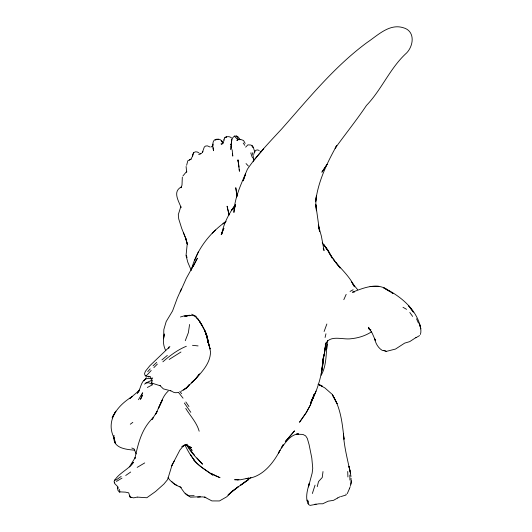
<?xml version="1.0" encoding="UTF-8"?>
<svg xmlns="http://www.w3.org/2000/svg" width="532" height="532" viewBox="0 0 532 532"><rect width="100%" height="100%" fill="white"/><g stroke="black" fill="none" stroke-linecap="round" stroke-linejoin="round"><path stroke-width="0.8" d="M207.766 342.156L207.773 340.028L206.655 335.625L204.714 330.705L206.589 335.473L207.812 341.963M207.972 341.597L207.108 336.177L207.972 341.597C207.413 334.522 203.929 327.965 200.039 322.146L202.293 325.777L197.432 318.276L193.901 315.729L189.126 315.23L184.69 316.274L189.598 315.403L185.156 316.021L187.317 315.862M308.507 500.951L308.467 504.449M231.806 139.477L230.881 149.552C231.965 145.189 229.997 139.038 234.419 136.106L236.614 136.026L238.383 137.143L239.513 138.938M168.784 348.447L168.87 347.024M207.739 341.95L207.846 340.42M231.107 147.298L231.48 141.652M182.316 177.183L181.997 185.176L180.94 187.796L181.399 186.912C172.408 191.513 178.533 200.697 181.066 207.453L180.807 206.609L178.293 214.669L178.732 218.938L181.685 228.348L185.828 238.609L187.444 244.467L185.735 238.396L187.211 244.141L186.034 255.593L187.823 262.296L191.334 270.549M327.672 340.453C325.617 352.031 327.2 364.679 321.162 375.246M117.785 488.802L117.944 487.099M323.097 360.324L322.259 366.335L323.409 357.078M323.416 356.992L322.924 362.086L324.101 354.392M325.564 343.971L324.38 353.873L322.352 362.977L324.214 353.687M207.985 340.926L207.806 342.382M189.592 324.48L188.368 332.66L185.276 340.706M325.118 347.389L324.38 353.873L326.183 342.648M327.173 344.324L326.588 349.278L326.754 347.928M350.914 484.193L351.333 480.782M323.01 471.565L322.239 477.49L318.535 481.553L317.225 486.68M253.771 154.373L254.482 151.726M312.337 398.614L310.941 402.445C318.249 388.699 322.006 373.763 323.689 358.388L321.142 374.302M321.601 371.802L322.478 365.577L321.853 368.942M192.511 155.969L192.777 154.227L193.695 152.657L195.304 151.833L197.139 151.946L198.895 152.857M234.991 205.771L233.894 212.448C234.605 196.966 241.621 183.241 247.4 169.223C257.348 154.613 269.844 141.785 281.827 128.804C308.646 98.553 334.262 66.686 367.053 42.507C377.501 35.558 389.311 23.381 403.083 27.677C415.239 30.736 413.909 45.34 406.667 52.907C390.069 67.87 381.863 89.403 366.448 105.462C356.58 120.165 345.474 133.918 335.147 148.282L336.743 145.509C327.067 162.998 318.109 181.352 315.669 201.442L316.447 195.497L315.795 203.005L316.434 210.805L315.802 204.627L319.599 231.739L318.449 225.807M254.974 151.633L255.114 150.802L256.165 150.17L257.781 149.931L259.23 150.556M313.155 397.224L313.428 395.708M152.185 380.36L151.68 383.04L152.677 383.658M313.754 394.91L313.042 398.594L313.767 394.83M234.831 206.582L234.186 209.814L234.858 207.467M350.462 485.902L351.113 482.61L351.053 478.248M231.24 146.646L231.506 145.349M325.085 337.488L325.956 333.77M139.417 390.422L137.276 393.121C141.093 389.012 140.395 381.936 145.781 378.904L149.08 378.332L151.992 379.063M186.626 165.312L187.803 160.777L190.888 159.228L192.65 156.009L193.695 152.657M182.323 446.355L183.613 445.61L179.929 450.019L172.042 465.114L167.593 479.618L163.856 484.093L155.57 491.508L146.812 497.739L137.615 497.127M315.05 485.151L312.357 493.51M202.512 152.066L204.315 147.012L205.631 146.021L207.453 145.881L210.027 147.005M191.414 269.525C196.594 250.047 209.229 233.335 225.588 221.784M192.172 268.048L192.87 265.96M222.669 231.24L221.671 234.2C223.733 223.307 228.986 213.465 235.477 204.594M325.717 343.326L325.265 344.55C329.581 334.209 342.728 340.041 351.107 338.724C358.342 338.013 365.418 335.805 371.522 331.802M324.108 331.496L326.861 324.008M141.505 397.51L142.357 395.203L140.481 399.319L141.166 398.109M180.288 291.888L186.333 278.289L197.372 258.253L193.202 266.605M223.566 141.579L224.265 139.81M237.511 194.446L236.381 197.286L237.638 194.34M168.232 391.113C163.038 395.675 161.216 402.611 158.237 408.609L162.559 399.665L155.696 414.062L157.14 411.529L151.979 419.475L153.409 417.467C141.492 428.719 138.26 443.389 134.829 458.637L135.334 457.36L129.436 466.936L133.459 462.315C128.259 469.842 118.437 473.161 114.074 481.34L114.892 483.794L117.765 486.667L117.891 490.291L119.826 492.28L119.554 489.38M314.365 394.106L310.941 402.445L314.02 395.289M222.635 231.194L221.199 234.652L223.859 228.58M349.351 488.735L350.169 486.78M349.617 488.296L347.27 493.63M212.335 146.114L213.192 144.099M235.397 204.94L234.213 207.699L235.317 205.472M198.323 252.008L194.685 260.288M313.149 397.584L316.035 391.073M343.818 299.669L346.172 294.369M420.393 334.448C421.524 331.024 420.619 327.386 419.555 324.068L420.799 328.882C417.7 311.38 403.289 298.312 388.293 290.213C377.102 282.12 363.669 287.932 352.423 292.214L354.638 291.968M223.679 140.016L224.684 137.861C226.672 136.172 229.864 136.165 231.686 138.094M222.842 230.542L223.852 228.461M181.392 288.949L177.369 297.94L172.561 310.947L166.184 321.567L163.849 329.521L163.577 338.778L164.461 333.956C162.752 339.449 163.091 345.441 165.725 350.581M283.091 444.878L278.376 453.224L280.025 450.298C273.202 463.425 262.057 477.543 246.097 478.647L248.816 478.088L240.271 479.791L234.619 479.731L238.855 479.704L237.039 479.758L238.509 479.551M141.16 395.768L142.702 392.789L138.453 399.712M283.084 444.838L281.408 448.011C285.85 442.152 290.472 434.611 298.545 433.873L296.391 434.185L302.941 434.425L305.667 435.888L307.33 438.461L309.092 444.612L311.799 458.039L312.736 468.233L312.158 473.088L308.474 486.913L309.305 483.249C307.702 488.994 305.8 495.159 307.104 501.137M174.29 461.018L171.63 465.866L172.042 465.114M221.412 144.139L223.121 143.108L222.323 143.733L223.034 142.496M222.323 143.733L223.154 142.297M245.638 147.151L247.885 144.857L251.057 145.037M186.845 171.224L182.935 175.932M114.367 480.622L114.959 479.798M287.672 438.9L294.542 430.847L285.272 441.607L287.792 438.734M202.107 152.684L202.965 151.534M235.377 205.272L231.4 210.552L235.33 205.239M137.276 393.121L139.59 390.122M143.873 380.826L146.333 377.667M263.699 148.767L253.139 161.156M151.208 370.478L146.819 375.26L145.728 376.004L144.91 375.146L144.544 373.624L145.389 371.283L149.858 365.71L169.888 346.532M147.743 371.629L150.177 368.909M152.704 377.906L151.527 379.143L150.536 377.082M153.894 367.572L157.366 364.088M153.023 365.83L156.721 362.412M215.653 230.023L212.162 233.202M144.598 384.164L145.908 383L152.079 380.074M139.012 390.701L129.855 398.402L132.062 396.673C117.366 405.643 105.156 420.952 114.28 438.315M162.872 361.82C169.947 355.622 177.568 349.83 186.346 346.272M250.944 477.523L231.593 491.734L228.082 494.979L238.409 486.64L231.593 491.734L226.838 496.742L219.457 500.951L211.916 500.918L204.474 497.014M226.12 221.312L222.988 223.919L225.561 221.824M161.921 359.905L167.327 355.429M419.608 335.566L415.858 337.773M130.28 424.23L132.827 422.348M211.038 147.018L212.96 145.622M115.743 480.256L121.17 476.453M125.718 475.482L130.679 472.024M169.169 359.452L180.96 352.011M237.817 139.883L236.873 140.534L238.994 139.131L240.304 139.716M215.347 140.155C217.887 137.841 221.771 139.663 222.808 142.643M121.988 478.108L116.422 481.453M416.017 337.507L409.693 341.637L404.659 343.12L395.502 349.058L386.239 351.406L383.539 350.515M137.17 467.389L144.724 462.926M337.694 497.985L333.544 500.326L328.144 501.191L322.731 503.784L318.901 503.797L310.063 505.4M350.063 291.43L353.128 289.734M224.684 137.861L226.539 136.85L225.608 137.336M147.331 387.476L152.664 384.676L148.807 382.754L145.908 383M180.993 391.379L186.785 387.609L189.498 384.437L186.406 387.974L183.56 390.029L186.785 387.609L186.406 387.974L195.849 378.631L199.513 373.956L194.978 379.549L191.234 382.894L195.849 378.631L194.978 379.549C202.147 371.755 210.459 363.043 210.512 351.772C209.023 344.756 207.733 337.521 204.96 330.877L207.34 337.494L207.593 339.842M337.7 497.939L340.394 496.575M189.299 160.059L191.174 159.128M181.658 446.814L187.257 444.26L185.229 444.752M346 495.026L341.212 496.489M238.994 139.131L237.684 139.663L234.419 136.106M239.207 139.736L240.384 139.331L243.563 140.495L245.159 143.414M199.7 153.901L201.681 153.263M180.441 316.992L185.568 315.476M198.642 154.426L200.717 153.834M137.429 497.041L133.652 497.866L130.081 497.048L128.691 492.825L125.432 492.133L119.088 491.834M314.764 504.343L316.161 504.103M178.42 392.39L175.839 392.756L173.419 392.204M200.404 496.722L190.503 497.161L186.233 494.567L185.369 493.171M184.006 445.184L186.413 444.971M188.76 315.755L190.197 315.649M197.591 497.167L202.313 496.868L205.824 497.327M194.127 495.664L188.907 495.777L184.803 493.264L179.976 486.514M134.623 450.178C125.512 449.4 112.019 448.163 114.021 435.349M192.498 345.315L198.07 345.913M384.703 350.721L382.322 350.448C378.072 347.881 375.619 343.353 374.588 338.605L375.339 340.347L372.194 333.138L368.41 327.273L370.478 330.332L368.649 328.583L370.092 329.574M149.033 376.982L145.728 376.004M220.946 143.906L221.997 144.119M170.825 390.84L163.364 388.879L160.192 385.767L151.68 383.04L151.181 381.883M131.251 497.353L130.081 497.048L129.695 495.432M218.406 139.564C211.636 137.475 212.348 146.659 213.538 150.709L213.226 147.73M148.408 376.237L150.47 376.822M370.91 329.853L369.354 329.375L370.591 329.807M181.346 487.638L174.749 484.479L171.504 481.394M215.5 475.748L220.029 477.696L210.705 473.287L215.606 475.788M131.816 448.004L134.084 448.968L136.232 453.936M186.014 445.291L191.553 447.725L189.592 446.587M318.103 384.23L324.919 387.948L332.367 394.518L337.128 403.728L332.38 394.87M318.169 384.244L322.259 386.146L318.655 384.41M191.613 314.186L196.401 316.467M170.393 390.581L172.953 391.924M402.983 307.277L406.568 309.325M176.87 485.33L173.598 483.382L170.26 480.536L168.026 477.749M387.575 290.139L383.545 287.712L392.955 293.385L391.612 292.573M388.925 290.951L390.269 291.762M196.501 318.083L198.17 319.36L200.298 322.259M385.494 350.814L386.239 351.406M230.383 144.152L231.114 144.79M253.265 158.23L252.121 157.007L250.765 152.937M246.037 163.557L248.371 166.05M187.63 445.45L192.125 450.378L188.275 446.115M351.286 281.8L357.617 289.681M196.98 458.025L202.526 464.183C196.813 458.065 190.443 452.273 186.652 444.679M179.789 391.492L181.605 393.633M322.226 242.778L328.67 251.23L332.174 258.053L329.062 252.78M190.423 450.172L194.466 455.086M251.915 145.682L253.418 147.67L251.915 145.682L253.418 147.67L254.828 152.159M114.24 482.245L114.752 482.883M178.739 392.689L183.048 398.182M326.661 249.082L324.008 244.933L328.67 251.23M238.236 139.424L236.614 136.026M260.175 151.327L260.78 152.152M184.351 402.997L190.808 412.327M197.432 318.276L197.864 318.868M409.82 312.45L412.613 316.414M185.834 401.959L188.953 406.548M352.43 283.676L354.538 286.808C350.189 277.391 342.522 270.249 335.818 262.542L340.167 267.995L333.132 258.944L334.914 261.358L328.437 251.849M185.735 408.39C190.29 415.938 196.76 422.568 199.174 431.219M324.008 244.933L326.083 248.025M243.21 142.988L244.78 145.329M190.695 454.873L194.04 459.947L193.515 459.156C192.371 462.667 231.487 487.392 202 467.581C194.18 461.836 188.986 453.397 184.863 444.765M187.823 446.188L189.126 448.183M326.522 248.71L328.284 251.456M332.427 394.897C340.866 407.944 342.402 424.117 344.044 439.259L343.399 433.813C344.217 448.356 348.374 462.295 351.014 476.519M199.959 321.793L204.321 329.98M114.074 437.856L114.586 439M416.509 318.754L418.491 323.183M308.999 504.482L309.318 505.214M183.48 232.81L185.828 238.609M205.505 332.779L207.646 339.622M345.993 493.975L346.219 494.58M323.243 248.338L324.048 250.559L321.375 236.115L318.309 225.069M253.432 156.634L252.141 152.624M186.267 255.327L187.051 257.561M307.802 503.724L307.19 500.04M229.073 214.709L227.098 206.223L229.059 215.108M318.395 225.588L318.921 227.962L318.462 225.794M237.066 195.291L235.762 187.696L236.94 196.222M238.516 163.264L237.97 159.826L239.061 167.115M238.057 160.358L239.413 171.271L239.24 169.196M186.672 172.395L186.094 166.476M160.139 385.314L160.192 385.767M232.517 153.489L232.77 156.095L232.165 149.785M347.715 471.492L347.915 476.945M253.485 161.761L253.345 157.532M349.823 475.069L349.91 480.083M245.611 173.804L243.184 180.767L245.611 173.804M312.889 397.976L310.429 404.925L312.882 397.996M113.136 415.864L112.152 417.873L115.83 411.169L113.136 415.864M310.515 404.719L306.678 412.014L299.523 422.255L306.06 412.872L310.515 404.719M327.08 164.341L321.953 172.109L327.08 164.341M248.165 479.871L240.404 485.357L248.165 479.871M374.781 286.362L370.086 286.422L378.831 286.329L374.781 286.362M409.906 307.469L408.363 305.428L413.357 312.091L409.906 307.469M221.977 141.485L221.252 140.382L222.675 142.842L221.977 141.485M208.863 344.709L207.839 341.597L210.133 348.985L208.863 344.709M115.358 443.336L114.121 438.168L115.358 443.336M349.298 467.695L348.959 466.265L350.555 473.207L349.298 467.695"/></g></svg>
